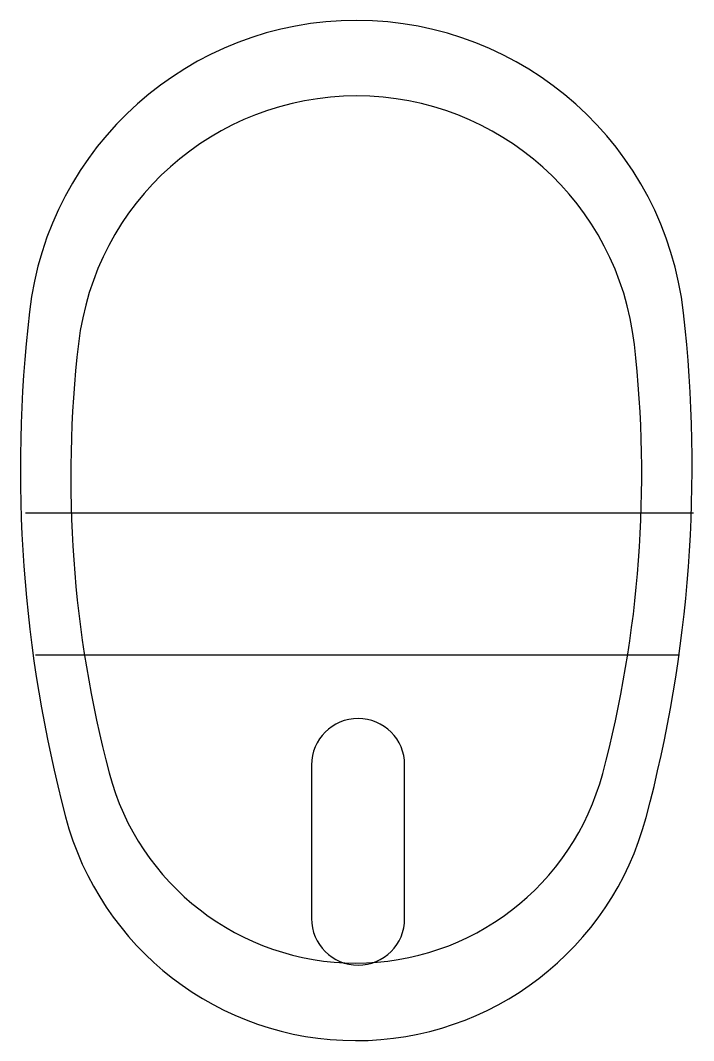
# Model space of a CAD drawing. Header units: inches. Extents: x 2.76 to 4.74, y 0.05 to 3.04.
import ezdxf

# ---------------------------------------------------------------- set-up
doc = ezdxf.new("R2010")
doc.units = ezdxf.units.IN
doc.header["$MEASUREMENT"] = 0
doc.layers.get('0').update_dxf_attribs({"true_color": 0xc2ced6})

msp = doc.modelspace()

# ---------------------------------------------------------------- linework, layer by layer
for points, elevation in [([(2.8948, 0.7081, 0.769575), (4.5969, 0.706, 0.093455), (4.7063, 2.1843, 0.89225), (2.7891, 2.1867, 0.093455)], 1.6993), ([(3.0226, 0.8366, 0.769575), (4.4694, 0.8349, 0.093455), (4.5624, 2.0914, 0.89225), (2.9328, 2.0934, 0.093455)], -0.1224), ([(3.6161, 0.4097, 1), (3.889, 0.4097), (3.889, 0.8594, 1), (3.6161, 0.8594)], 2.1902)]:
    msp.add_lwpolyline(points, format="xyb", close=True, dxfattribs=dict(elevation=elevation))
at = {"extrusion": (-2.13576e-16, -1, 0)}
for centre, radius, start, end in [((3.7656, -1.0029, -1.5974), 1.7527, 56.3852, 124.3009), ((3.7401, -1.0285, -1.1815), 1.601, 53.3831, 125.6426)]:
    msp.add_arc(centre, radius, start, end, dxfattribs=at)

doc.saveas('drawing.dxf')
